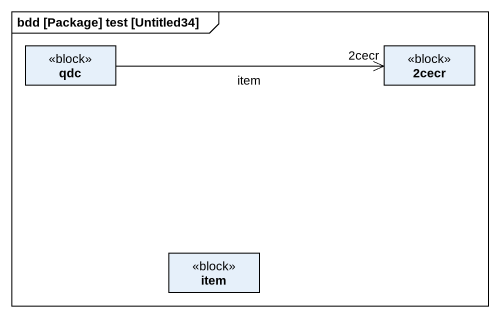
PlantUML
@startuml
mainframe bdd [Package] test [Untitled34]
hide circle
hide empty members
class qdc <<block>>
class "2cecr" as c2cecr <<block>>
class item <<block>>
qdc -right-> "2cecr" c2cecr : item
@enduml
